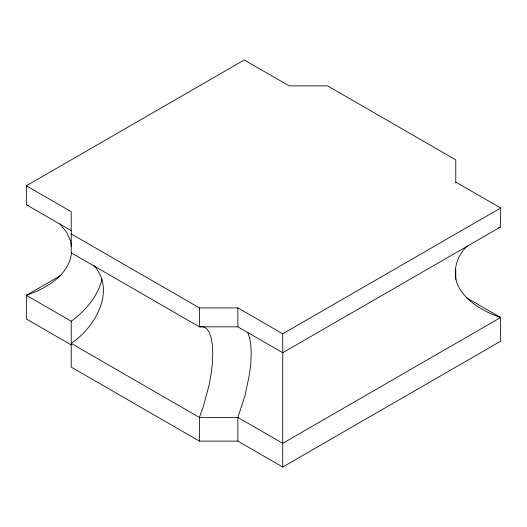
<?xml version="1.0" encoding="UTF-8"?>
<svg xmlns="http://www.w3.org/2000/svg" width="527" height="527" viewBox="0 0 527 527"><rect width="100%" height="100%" fill="white"/><g stroke="black" fill="none" stroke-linecap="round" stroke-linejoin="round"><path stroke-width="0.79" d="M71.52 253.046C68.806 275.693 45.889 288.5 26.35 295.304L26.35 319.006L71.217 344.908M102.054 279C97.818 296.47 85.499 310.825 71.217 321.207L71.217 367.115L199.404 441.125L237.861 441.125L282.729 467.027L500.65 341.213L500.65 317.504L466.467 297.768M467.251 246.01C455.223 257.117 451.026 276.108 460.526 290.14C469.939 303.954 485.209 312.142 500.65 317.504L282.729 443.319L237.861 417.417L199.404 417.417L71.217 343.406C95.012 327.511 116.559 290.522 93.654 265.193M71.217 230.615L26.35 204.713L26.35 185.787L244.271 59.973L289.139 85.875L327.596 85.875L455.783 159.885L455.783 182.922M60.533 275.568L26.35 295.304L71.217 321.207M71.217 233.896L199.404 307.906L237.861 307.906L282.729 333.808L500.65 207.994L500.65 226.92L282.729 352.734L237.861 326.832L199.404 326.832L71.217 252.822L71.217 211.689L26.35 185.787M498.483 227.783L500.65 226.92M26.35 204.713L28.517 205.583M455.783 182.092L500.65 207.994M59.749 223.81L66.474 232.078L70.598 240.905L71.409 246.214M247.644 332.287L249.614 337.814L250.819 344.954L251.227 353.492L250.819 363.162L249.614 373.669L244.969 395.882L237.861 417.417L237.861 441.125M455.783 269.402L455.783 279.264M282.729 333.808L282.729 467.027M237.861 307.906L237.861 326.832M199.404 307.906L199.404 326.832L203.218 326.714L206.512 328.552L209.186 332.287L211.156 337.814L212.368 344.954L212.77 353.492L212.368 363.162L211.156 373.669L209.186 384.69L203.218 406.903L199.404 417.417L199.404 441.125"/></g></svg>
